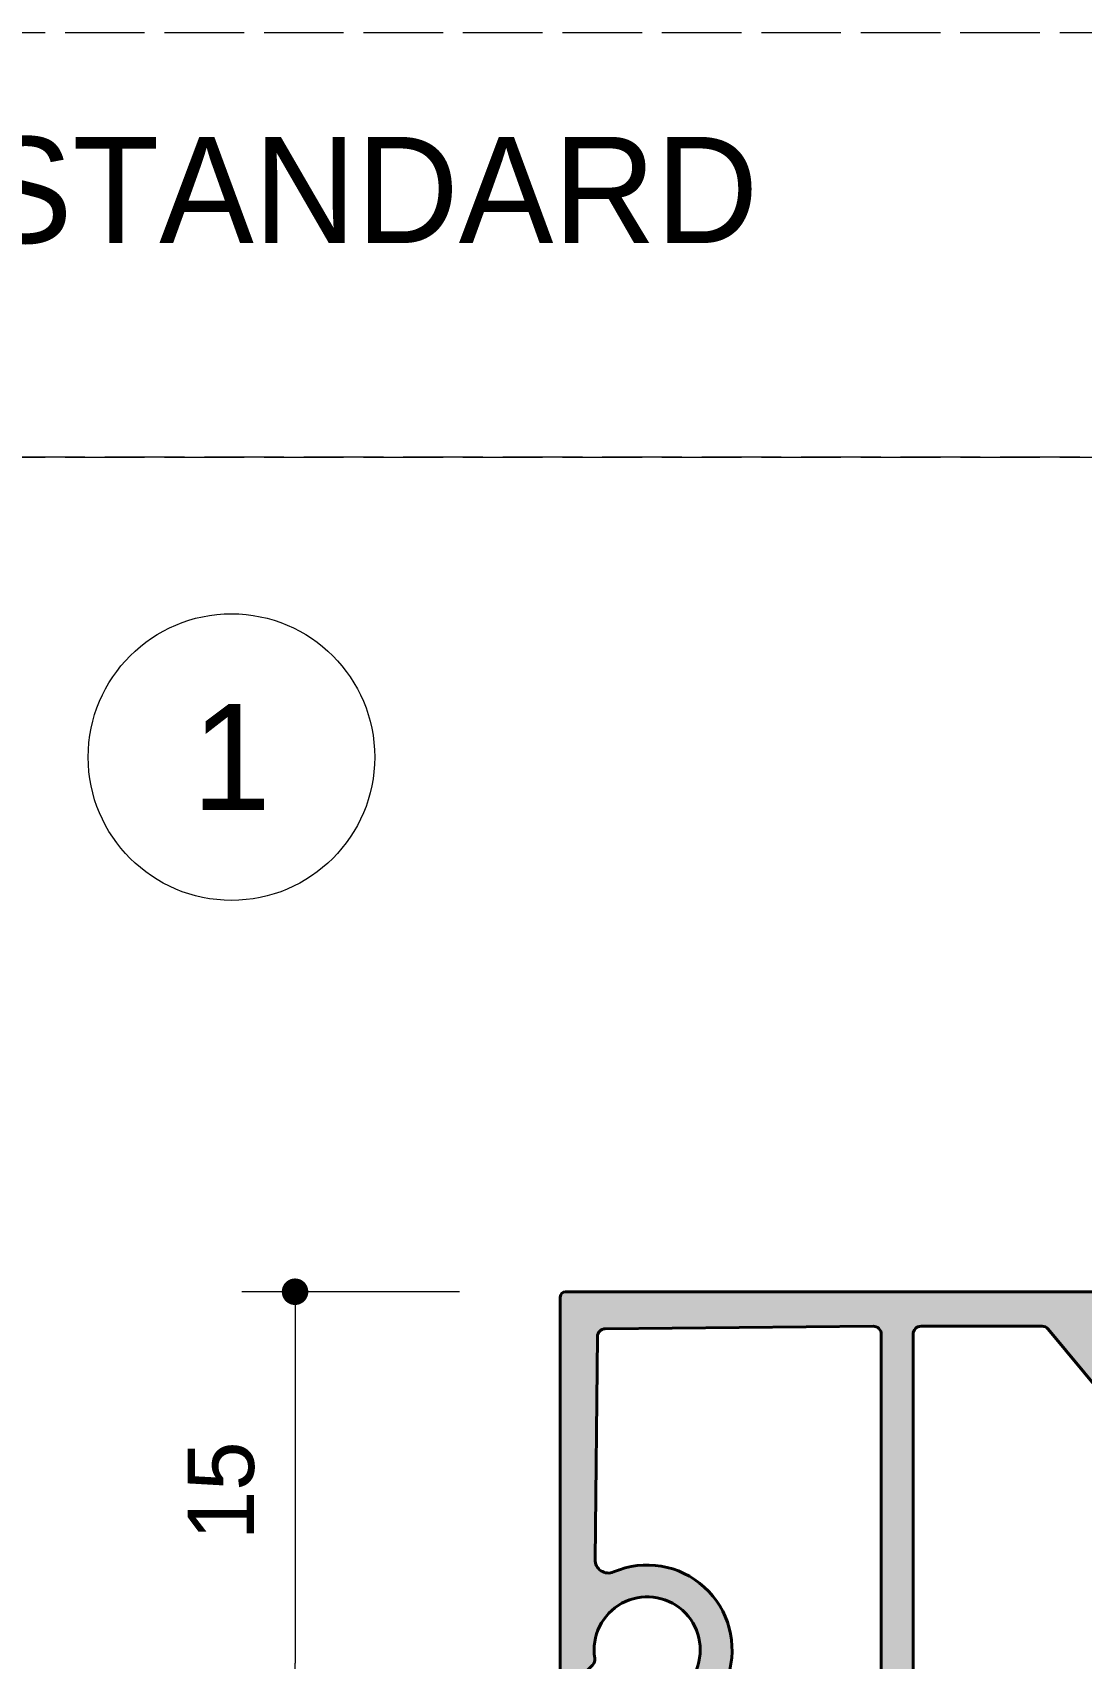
# Model space of a CAD drawing. Header units: millimetres. Extents: x -8 to 2550, y -393 to 1062.
# Drawn here: x 853.8 to 893.3, y 220.7 to 282 of the extents above; entities that cross this region are included whole.
import ezdxf
from ezdxf.enums import TextEntityAlignment as Align

# ---------------------------------------------------------------- set-up
doc = ezdxf.new("R2010")
doc.units = ezdxf.units.MM
doc.header["$LTSCALE"] = 0.25
doc.header["$MEASUREMENT"] = 0
doc.linetypes.add('ACAD_ISO02W100', pattern=[15, 12, -3])
doc.layers.get('0').update_dxf_attribs({"lineweight": 5})
doc.layers.get('Defpoints').update_dxf_attribs({"lineweight": 5})
for name, color, linetype, lineweight in [('01_Aluminum', 4, 'Continuous', 40), ('01_Dimension', 251, 'Continuous', 9), ('01_Text', 40, 'Continuous', 25), ('01_Thin line', 8, 'Continuous', 9)]:
    doc.layers.add(name, color=color, linetype=linetype, lineweight=lineweight)
doc.layers.add('01_Fill Aluminum', color=7, linetype='Continuous', lineweight=0, true_color=0xdcdcdc)
doc.layers.add('02_Block Frame', color=7, linetype='Continuous', lineweight=5, true_color=0xe2001a, plot=False)
doc.styles.add('ALUK Main&Secondary Titles', font='GOTHIC.TTF')
doc.styles.add('Aluk Text', font='GOTHIC.TTF')
doc.dimstyles.new('ALUK Manual 1-1', dxfattribs={"dimtxt": 2.5, "dimasz": 1, "dimexe": 2, "dimexo": 4, "dimgap": 1.5, "dimtad": 3, "dimdec": 1, "dimdsep": 46, "dimtxsty": 'Aluk Text', "dimblk": 'DOT', "dimcen": 0, "dimclrd": 256, "dimclre": 256, "dimclrt": 2, "dimaunit": 1, "dimadec": 0, "dimazin": 0, "dimtfac": 0.7, "dimtdec": 1, "dimtmove": 0, "dimatfit": 3, "dimldrblk": 'DOT', "dimfxl": 1, "dimtolj": 2, "dimlwd": -1, "dimlwe": -1, "dimarcsym": 0})

# ---------------------------------------------------------------- blocks, each defined once
blk = doc.blocks.new('_Dot')
at = {"color": 0, "linetype": 'ByBlock', "lineweight": -2}
blk.add_line((-0.5, 0), (-1, 0), dxfattribs=at)
at = {"color": 0, "linetype": 'ByBlock', "const_width": 0.5}
blk.add_lwpolyline([(-0.25, 0, 1), (0.25, 0, 1)], format="xyb", close=True, dxfattribs=at)
blk = doc.blocks.new('*D153')
at = {"layer": '01_Dimension', "ltscale": 0.25, "transparency": 16777216}
for p, q in [((869.8705560558992, 234.546602011162), (861.6705560558999, 234.546602011162)), ((863.6705560558999, 233.546602011162), (863.6705560558999, 220.5470020111451)), ((869.9705560558969, 219.5470020111451), (861.6705560558999, 219.5470020111451))]:
    blk.add_line(p, q, dxfattribs=at)
at = {"layer": 'Defpoints', "color": 0, "ltscale": 0.25, "transparency": 16777216}
for p in [(873.8705560558992, 234.546602011162), (863.6705560558999, 219.5470020111451), (873.9705560558969, 219.5470020111451)]:
    blk.add_point(p, dxfattribs=at)
at = {"layer": '01_Dimension', "ltscale": 0.25, "transparency": 16777216}
for p, rotation in [((863.6705560558999, 234.546602011162), 90), ((863.6705560558999, 219.5470020111451), 270)]:
    blk.add_blockref('_Dot', p, dxfattribs=dict(at, rotation=rotation))
at = {"layer": '01_Dimension', "color": 2, "ltscale": 0.25, "transparency": 16777216, "insert": (860.8891148594346, 227.0468020111533), "char_height": 2.5, "attachment_point": 5, "rotation": 90, "style": 'Aluk Text'}
blk.add_mtext('\\A2;15', dxfattribs=at)
blk = doc.blocks.new('n20822')
at = {"layer": '01_Fill Aluminum', "ltscale": 0.25}
h = blk.add_hatch(color=256, dxfattribs=at)
h.dxf.hatch_style = 1
edge = h.paths.add_edge_path()
edge.add_arc((2.707827212122993, -6.649999997776831), 0.5999999999998471, -127.52440746489492, 52.47559253510519, ccw=False)
edge.add_line((2.342367611214286, -7.1258563627689), (0.9103902011156606, -6.025917485583705))
edge.add_arc((1.50621211277877, -5.222800900285383), 0.9999999999995592, 134.9999999999843, 233.42875347948672, ccw=False)
edge.add_line((0.7991053315927275, -4.515694119098953), (1.971906231879075, -3.342893218811696))
edge.add_arc((2.679013013065505, -4.049999999998366), 1.000000000000004, 89.99999999998641, 134.9999999999903, ccw=False)
edge.add_line((2.679013013065742, -3.049999999998363), (18.39718316038625, -3.049999999999272))
edge.add_arc((18.39718316038606, -2.749999999999375), 0.2999999999998977, 270.0000000000367, 360.5354589856046)
edge.add_line((18.69717005966322, -2.74719638411807), (18.60274869547447, 7.355889584151555))
edge.add_arc((18.30276179619713, 7.353085968270531), 0.3000000000000717, 0.5354589855505851, 89.40201936247831)
edge.add_line((18.30589275865259, 7.653069629615857), (9.903631538238187, 7.740764953766302))
edge.add_arc((9.898413267479452, 7.240792184857358), 0.500000000000188, 89.40201936251978, 203.3454975757969)
edge.add_arc((6.501324882122107, 5.774575794951605), 3.199999999994139, -107.82978535125062, 23.345497575781508, ccw=False)
edge.add_arc((5.429659075617953, 2.442679578210667), 0.3000000000005427, 72.17021464863821, 89.99999999990044)
edge.add_line((5.429659075618474, 2.742679578211209), (4.878460969081061, 2.742679578211209))
edge.add_arc((4.878460969081801, 3.042679578210738), 0.2999999999995286, 239.9999999998651, 269.9999999998587, ccw=False)
edge.add_line((4.728460969081425, 2.782871957076168), (3.247053374071584, 3.638163030834221))
edge.add_arc((3.097053374072031, 3.37835540969968), 0.2999999999990923, 59.99999999999846, 118.4745479677375)
edge.add_line((2.954022877021089, 3.642064106774342), (1.601234104878131, 2.908337640298669))
edge.add_arc((1.505880440177278, 3.084143438349173), 0.200000000000144, 179.999999999992, 298.4745479676945, ccw=False)
edge.add_line((1.305880440177134, 3.084143438349201), (1.305880440177134, 3.10291483952733))
edge.add_arc((2.305880440177415, 3.102914839526937), 1.000000000000281, 131.9999999999812, 179.9999999999775, ccw=False)
edge.add_line((1.636749833818612, 3.846059665004759), (2.900890728346894, 4.984297238999716))
edge.add_arc((3.101629910254609, 4.761353791355986), 0.3000000000004189, 60.000000000081116, 131.9999999999428, ccw=False)
edge.add_line((3.251629910254451, 5.021161412491892), (5.049999999998363, 3.982871957075076))
edge.add_arc((5.199999999997565, 4.242679578212052), 0.300000000001025, 240.000000000289, 270.0000000002566)
edge.add_line((5.199999999998909, 3.942679578211028), (5.638180328171984, 3.942679578211028))
edge.add_arc((5.638180328171596, 3.642679578212895), 0.2999999999981324, 67.95836551205502, 89.99999999992588, ccw=False)
edge.add_arc((6.501324882126953, 5.774575794961636), 2.000000000004125, 247.9583655121674, 458.9207761804553)
edge.add_arc((6.144667049297255, 8.046754306941239), 0.3000000000003568, 225.0000000000152, 278.92077618050206, ccw=False)
edge.add_line((5.932535014941095, 7.834622272584966), (5.058578643761393, 8.708578643765577))
edge.add_arc((5.199999999998944, 8.850000000002268), 0.1999999999997333, 90.00000000001017, 224.9999999998258, ccw=False)
edge.add_line((5.199999999998909, 9.050000000002001), (19.79999999999927, 9.050000000002001))
edge.add_arc((19.79999999999882, 8.850000000001728), 0.2000000000002728, -1.3028511602897197e-10, 89.99999999986971, ccw=False)
edge.add_line((19.99999999999909, 8.850000000001273), (19.99999999999909, -11.14999999999782))
edge.add_arc((19.70000000000587, -11.15000204919667), 0.3000000000002173, -90.00000981993531, 0.00039136815217943877, ccw=False)
edge.add_line((19.69999994858881, -11.45000204919688), (18.50000210065991, -11.45000180925035))
edge.add_arc((18.50000204924305, -11.75000180925013), 0.2999999999997866, 89.99999018010342, 180.0000000000763)
edge.add_line((18.20000204924327, -11.75000180925053), (18.20000204924327, -13.18486951183877))
edge.add_arc((17.90000204924355, -13.18486951183846), 0.29999999999972, 287.9999999999806, 359.99999999994134, ccw=False)
edge.add_line((17.99270714755585, -13.47018646672677), (16.56117587697554, -13.93531917231121))
edge.add_arc((16.46847077866108, -13.65000221742502), 0.2999999999983652, 270.0000000004973, 288.0000000004977, ccw=False)
edge.add_line((16.46847077866369, -13.95000221742339), (16.20000204924327, -13.95000221742339))
edge.add_arc((16.20000204924332, -13.65000221742315), 0.3000000000002387, 180.0000000000109, 269.9999999999891, ccw=False)
edge.add_line((15.90000204924308, -13.65000221742321), (15.90000204924308, -12.75000129833552))
edge.add_arc((15.6000020492429, -12.75000129833552), 0.3000000000001819, 0, 90)
edge.add_line((15.6000020492429, -12.45000129833534), (14.44503270022597, -12.45000129833534))
edge.add_arc((14.4450327002257, -12.75000129833646), 0.3000000000011198, 89.99999999994843, 125.0000049749138)
edge.add_line((14.27295974798199, -12.5042556999897), (12.96113753460668, -13.42280367233889))
edge.add_arc((12.78906458236351, -13.1770580739933), 0.2999999999998511, 214.9999527308011, 305.00000497495677, ccw=False)
edge.add_line((12.54331882711631, -13.34913080215756), (12.31388857389084, -13.02146986798743))
edge.add_arc((12.55963432913823, -12.84939713982349), 0.2999999999998292, 124.9999813687756, 214.9999527307307, ccw=False)
edge.add_line((12.38756147814365, -12.60365147058292), (13.51859069268266, -11.81169683673124))
edge.add_arc((14.66574303264793, -13.45000129833488), 1.999999999999542, 90.00000000000682, 124.99998136881109, ccw=False)
edge.add_line((14.6657430326477, -11.45000129833534), (15.95154543355875, -11.45000129833534))
edge.add_arc((15.95154543355877, -11.15000129833577), 0.2999999999995655, 269.9999999999959, 310.0000000000173)
edge.add_line((16.14438171646452, -11.37981463127107), (18.59193386628067, -9.342371958498916))
edge.add_arc((18.39999999999945, -9.11180441747456), 0.2999999999994603, 309.7753833808264, 360)
edge.add_line((18.69999999999891, -9.11180441747456), (18.69999999999891, -4.549999999998363))
edge.add_arc((18.39999999999873, -4.549999999998363), 0.3000000000001819, 0, 90)
edge.add_line((18.39999999999873, -4.249999999998181), (2.886119794252409, -4.249999999998181))
edge.add_arc((2.886119794252767, -4.549999999997901), 0.29999999999972, 90.00000000006835, 135.0000000001107)
edge.add_line((2.67398775989659, -4.337867965642545), (2.050610666637112, -4.961245058902023))
edge.add_arc((2.262742700992417, -5.173377093257573), 0.2999999999992408, 134.9999999999669, 232.4755925350739)
edge.add_line((2.08001290053835, -5.411305275752966), (3.0732868130317, -6.174143632784762))
at = {"layer": '01_Aluminum'}
blk.add_lwpolyline([(3.0732868130317, -6.174143632784762, -1), (2.342367611214286, -7.1258563627689), (0.9103902011156606, -6.025917485583705, -0.457987513693656), (0.7991053315927275, -4.515694119098953), (1.971906231879075, -3.342893218811696, -0.1989123673796754), (2.679013013065742, -3.049999999998363), (18.39718316038625, -3.049999999999272, 0.4169534590324688), (18.69717005966322, -2.74719638411807), (18.60274869547447, 7.355889584151555, 0.4084312725207307), (18.30589275865259, 7.653069629615857), (9.903631538238187, 7.740764953766302, 0.542636414939433), (9.439347269457357, 7.042654834869609, -0.6443033928898776), (5.521516144747693, 2.728270682503535, 0.07795444858949582), (5.429659075618474, 2.742679578211209), (4.878460969081061, 2.742679578211209, -0.1316524975873675), (4.728460969081425, 2.782871957076168), (3.247053374071584, 3.638163030834221, 0.2608278656966967), (2.954022877021089, 3.642064106774342), (1.601234104878131, 2.908337640298669, -0.568509392757338), (1.305880440177134, 3.084143438349201), (1.305880440177134, 3.10291483952733, -0.2125565616700053), (1.636749833818612, 3.846059665004759), (2.900890728346894, 4.984297238999716, -0.3249196962322391), (3.251629910254451, 5.021161412491892), (5.049999999998363, 3.982871957075076, 0.131652497587252), (5.199999999998909, 3.942679578211028), (5.638180328171984, 3.942679578211028, -0.09647240044991158), (5.750764400426306, 3.920752997786622, 1.314619193601215), (6.191187636188261, 7.750383196683288, -0.2397131860925365), (5.932535014941095, 7.834622272584966), (5.058578643761393, 8.708578643765577, -0.6681786379181361), (5.199999999998909, 9.050000000002001), (19.79999999999927, 9.050000000002001, -0.414213562373095), (19.99999999999909, 8.850000000001273), (19.99999999999909, -11.14999999999782, -0.4142156132284391), (19.69999994858881, -11.45000204919688), (18.50000210065991, -11.45000180925035, 0.414213612572318), (18.20000204924327, -11.75000180925053), (18.20000204924327, -13.18486951183877, -0.3249196962327163), (17.99270714755585, -13.47018646672677), (16.56117587697554, -13.93531917231121, -0.07870170682462002), (16.46847077866369, -13.95000221742339), (16.20000204924327, -13.95000221742339, -0.414213562372984), (15.90000204924308, -13.65000221742321), (15.90000204924308, -12.75000129833552, 0.414213562373095), (15.6000020492429, -12.45000129833534), (14.44503270022597, -12.45000129833534, 0.1539147432814525), (14.27295974798199, -12.5042556999897), (12.96113753460668, -13.42280367233889, -0.4142138294426851), (12.54331882711631, -13.34913080215756), (12.31388857389084, -13.02146986798743, -0.4142134159768198), (12.38756147814365, -12.60365147058292), (13.51859069268266, -11.81169683673124, -0.1539146378400706), (14.6657430326477, -11.45000129833534), (15.95154543355875, -11.45000129833534, 0.1763269807085614), (16.14438171646452, -11.37981463127107), (18.59193386628067, -9.342371958498916, 0.2227231305585629), (18.69999999999891, -9.11180441747456), (18.69999999999891, -4.549999999998363, 0.414213562373095), (18.39999999999873, -4.249999999998181), (2.886119794252409, -4.249999999998181, 0.19891236737985), (2.67398775989659, -4.337867965642545), (2.050610666637112, -4.961245058902023, 0.4529657504803397), (2.08001290053835, -5.411305275752966)], format="xyb", close=True, dxfattribs=at)

msp = doc.modelspace()

# ---------------------------------------------------------------- linework, layer by layer
at = {"layer": '01_Thin line'}
msp.add_circle((861.2732325269922, 254.6953045366326), 5.4, dxfattribs=at)
at = {"layer": '02_Block Frame', "linetype": 'ACAD_ISO02W100'}
for points in [[(795, 14.99999999999977), (795, 282.000000000002), (972, 282.000000000002), (972, 14.99999999999977)], [(795.0007735626195, 266.0000000000007), (972.0007735626195, 266.0000000000007), (972.0007735626195, 266.0000000000007), (795.0007735626195, 266.0000000000007)]]:
    msp.add_lwpolyline(points, close=True, dxfattribs=at)

# ---------------------------------------------------------------- block references
at = {"layer": '01_Dimension', "ltscale": 0.25, "rotation": 90.00000000000001}
msp.add_blockref('n20822', (882.7205560559, 214.5466020111628), dxfattribs=at)

# ---------------------------------------------------------------- texts
at = {"layer": '01_Text', "style": 'Aluk Text'}
msp.add_text('1', height=4, dxfattribs=at).set_placement((861.2732325269922, 254.6953045366326), align=Align.MIDDLE_CENTER)
at = {"layer": '01_Text', "insert": (800, 276.0395137073137), "char_height": 4, "attachment_point": 4, "style": 'ALUK Main&Secondary Titles'}
msp.add_mtext_dynamic_manual_height_columns('{\\fPoppins|b0|i0|c0|p2;NODI TIPICI - LINEA STANDARD}', width=120.6297091025083, gutter_width=15, heights=[0], dxfattribs=at)

# ---------------------------------------------------------------- dimensions: what is measured, and where the dimension line sits
at = {"layer": '01_Dimension', "ltscale": 0.25}
dim = msp.add_linear_dim(base=(863.6705560558999, 219.5470020111451), p1=(873.8705560558988, 234.5466020111619), p2=(873.9705560558964, 219.547002011145), angle=90, dimstyle='ALUK Manual 1-1', override={"dimfxl": 0}, dxfattribs=at)
dim.commit()
dim.dimension.update_dxf_attribs({"geometry": '*D153', "text_midpoint": (860.8891148594346, 227.0468020111533)})

doc.saveas('drawing.dxf')
